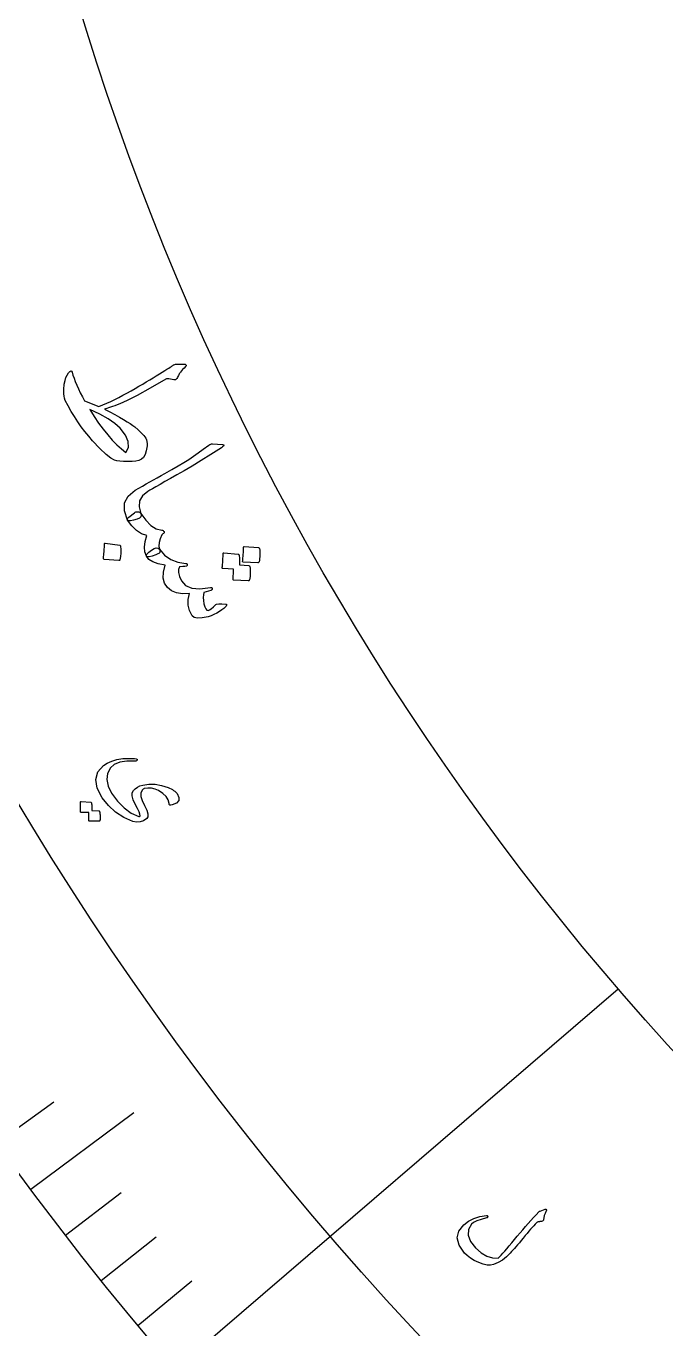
# Model space of a CAD drawing. Header units: millimetres. Extents: x -83 to 83, y -82 to 91.
# Drawn here: x -44.76 to -33.91, y -35.61 to -13.52 of the extents above; entities that cross this region are included whole.
import ezdxf

# ---------------------------------------------------------------- set-up
doc = ezdxf.new("R2010")
doc.units = ezdxf.units.MM
for name, color, linetype in [('CUT_OUTER', 1, 'Continuous'), ('ENGRAVE', 7, 'Continuous'), ('ENGRAVE_FINE', 8, 'Continuous'), ('TEXT', 5, 'Continuous')]:
    doc.layers.add(name, color=color, linetype=linetype)

msp = doc.modelspace()

# ---------------------------------------------------------------- linework, layer by layer
at = {"layer": 'CUT_OUTER'}
msp.add_arc((0, 0), 82.5, 179.648438, 0, dxfattribs=at)
at = {"layer": 'ENGRAVE'}
for points in [[(-42.2326, -36.2974), (-34.7246, -29.8446)], [(-44.6771, -33.2424), (-42.9297, -31.9423)]]:
    msp.add_lwpolyline(points, dxfattribs=at)
for radius in [80.85, 80.85, 78.6844, 74.6625, 74.6625, 71.4862, 65.5875, 65.5875, 62.1225, 55.6875, 55.6875, 52.2225, 45.7875, 45.7875]:
    msp.add_circle((0, 0), radius, dxfattribs=at)
at = {"layer": 'ENGRAVE_FINE'}
for points in [[(-45.2535, -32.4533), (-44.2881, -31.761)], [(-44.0866, -34.0216), (-43.1461, -33.2958)], [(-43.4822, -34.7907), (-42.5546, -34.0485)], [(-42.8642, -35.5494), (-41.9497, -34.791)]]:
    msp.add_lwpolyline(points, dxfattribs=at)
at = {"layer": 'TEXT'}
for points in [[(-42.2255, -19.2573), (-42.1925, -19.2565), (-42.1632, -19.2558), (-42.1377, -19.2553), (-42.1159, -19.255), (-42.0981, -19.2549), (-42.0845, -19.2548), (-42.0751, -19.2548), (-42.0699, -19.2548), (-42.0625, -19.2564), (-42.0562, -19.2597), (-42.0511, -19.2646), (-42.0471, -19.2712), (-42.0454, -19.2773), (-42.0461, -19.2834), (-42.0491, -19.2894), (-42.0544, -19.2954), (-42.0809, -19.3231), (-42.1041, -19.348), (-42.124, -19.3698), (-42.1407, -19.3887), (-42.1475, -19.3982), (-42.1545, -19.4089), (-42.1618, -19.4205), (-42.1694, -19.4333), (-42.1772, -19.4473), (-42.1851, -19.4626), (-42.1932, -19.4793), (-42.2014, -19.4974), (-42.2117, -19.5112), (-42.2241, -19.5199), (-42.2384, -19.5235), (-42.2546, -19.522), (-42.3398, -19.5043), (-42.353, -19.5027), (-42.3656, -19.5034), (-42.3774, -19.5064), (-42.3886, -19.5118), (-42.6568, -19.6647), (-42.8759, -19.7847), (-43.046, -19.8716), (-43.1672, -19.9253), (-43.2134, -19.9434), (-43.2557, -19.9596), (-43.294, -19.9737), (-43.3285, -19.9859), (-43.3593, -19.9961), (-43.3865, -20.0045), (-43.4101, -20.0111), (-43.4301, -20.0158), (-43.337, -20.0649), (-43.2522, -20.1109), (-43.1756, -20.1537), (-43.1072, -20.1935), (-43.047, -20.2302), (-42.9949, -20.2634), (-42.9509, -20.2932), (-42.915, -20.3197), (-42.8566, -20.3694), (-42.8064, -20.418), (-42.7644, -20.4654), (-42.7306, -20.5116), (-42.7169, -20.5381), (-42.7086, -20.5687), (-42.7056, -20.6035), (-42.708, -20.6423), (-42.7219, -20.7239), (-42.7419, -20.7885), (-42.7683, -20.8361), (-42.8009, -20.8667), (-42.8442, -20.8868), (-42.8972, -20.9004), (-42.96, -20.9075), (-43.0326, -20.908), (-43.1058, -20.9047), (-43.1681, -20.899), (-43.2195, -20.8911), (-43.2599, -20.881), (-43.32, -20.8491), (-43.4019, -20.7839), (-43.5054, -20.685), (-43.6303, -20.5523), (-43.6965, -20.4765), (-43.7605, -20.3978), (-43.8221, -20.3162), (-43.8814, -20.2316), (-43.9384, -20.1445), (-43.993, -20.0553), (-44.0453, -19.964), (-44.0951, -19.8706), (-44.104, -19.8322), (-44.1107, -19.795), (-44.1154, -19.759), (-44.1179, -19.7243), (-44.1185, -19.6904), (-44.1173, -19.6571), (-44.1143, -19.6243), (-44.1095, -19.5921), (-44.0971, -19.534), (-44.0813, -19.4832), (-44.0623, -19.44), (-44.0399, -19.4041), (-44.0186, -19.3805), (-44.0014, -19.3702), (-43.9882, -19.3733), (-43.9791, -19.3896), (-43.9635, -19.4403), (-43.9448, -19.494), (-43.9229, -19.5507), (-43.8979, -19.6105), (-43.8697, -19.6733), (-43.8383, -19.739), (-43.8038, -19.8078), (-43.766, -19.8795), (-43.5238, -19.9726), (-43.456, -19.9453), (-43.3883, -19.9162), (-43.3206, -19.8854), (-43.2529, -19.8529), (-43.1849, -19.8187), (-43.1166, -19.7831), (-43.0477, -19.7459), (-42.9785, -19.7071), (-42.9102, -19.6681), (-42.8445, -19.6298), (-42.7812, -19.5923), (-42.7205, -19.5556), (-42.662, -19.52), (-42.6055, -19.4856), (-42.5508, -19.4525), (-42.498, -19.4207), (-42.4492, -19.3912), (-42.4064, -19.3649), (-42.3695, -19.342), (-42.3386, -19.3224), (-42.3136, -19.306), (-42.2942, -19.2928), (-42.2804, -19.2827), (-42.2724, -19.2757), (-42.2627, -19.2693), (-42.2516, -19.264), (-42.2392, -19.2601), (-42.2255, -19.2573)], [(-43.1641, -20.3419), (-43.2506, -20.2632), (-43.3654, -20.1839), (-43.5082, -20.1037), (-43.6793, -20.0223), (-43.6045, -20.1433), (-43.5288, -20.2557), (-43.4522, -20.3597), (-43.3748, -20.4552), (-43.297, -20.5422), (-43.2193, -20.6208), (-43.1418, -20.6908), (-43.0644, -20.7525), (-43.0234, -20.6657), (-43.0264, -20.5685), (-43.0733, -20.4607), (-43.1641, -20.3419)], [(-41.4278, -20.6189), (-41.418, -20.6199), (-41.4108, -20.6218), (-41.4063, -20.6246), (-41.4044, -20.6284), (-41.4048, -20.6358), (-41.4121, -20.6458), (-41.4262, -20.6586), (-41.4472, -20.674), (-41.624, -20.7872), (-41.7884, -20.8899), (-41.9405, -20.9821), (-42.0803, -21.0636), (-42.2009, -21.1314), (-42.3089, -21.1923), (-42.4043, -21.2464), (-42.4871, -21.2936), (-42.5574, -21.3338), (-42.6152, -21.3668), (-42.6607, -21.3926), (-42.6938, -21.4113), (-42.7841, -21.4844), (-42.834, -21.571), (-42.8433, -21.6712), (-42.8119, -21.7848), (-42.8047, -21.8173), (-42.8128, -21.8445), (-42.8361, -21.8664), (-42.8747, -21.8832), (-42.9395, -21.9014), (-42.988, -21.9101), (-43.0201, -21.9093), (-43.036, -21.8989), (-43.0909, -21.7435), (-43.0878, -21.6073), (-43.027, -21.4907), (-42.9088, -21.3936), (-42.8473, -21.357), (-42.7855, -21.3208), (-42.7232, -21.285), (-42.6606, -21.2496), (-42.5976, -21.2144), (-42.5344, -21.1793), (-42.4709, -21.1444), (-42.4072, -21.1095), (-42.2856, -21.0431), (-42.1773, -20.9812), (-42.0822, -20.9235), (-42.0004, -20.8702), (-41.9229, -20.8167), (-41.8408, -20.7588), (-41.7541, -20.6964), (-41.6628, -20.6295), (-41.6459, -20.6183), (-41.6293, -20.6106), (-41.6128, -20.6065), (-41.5966, -20.6058)], [(-42.4965, -22.3937), (-42.4925, -22.4168), (-42.4915, -22.4347), (-42.4936, -22.4476), (-42.4988, -22.4553), (-42.5089, -22.463), (-42.5222, -22.4708), (-42.5386, -22.4787), (-42.5581, -22.4866), (-42.6226, -22.5085), (-42.6709, -22.5199), (-42.7031, -22.5207), (-42.719, -22.5109), (-42.7451, -22.4385), (-42.7522, -22.3561), (-42.7402, -22.264), (-42.7091, -22.1621), (-42.8031, -22.1291), (-42.889, -22.0742), (-42.9667, -21.9975), (-43.036, -21.8989), (-43.0395, -21.8862), (-43.0372, -21.8734), (-43.0291, -21.8604), (-43.0153, -21.8472), (-42.9208, -21.774), (-42.9102, -21.7658), (-42.8972, -21.7604), (-42.8815, -21.7576), (-42.8634, -21.7574), (-42.848, -21.76), (-42.8342, -21.7655), (-42.8222, -21.7738), (-42.8119, -21.7848), (-42.7287, -21.9017), (-42.6418, -21.988), (-42.5516, -22.044), (-42.458, -22.0696), (-42.4458, -22.0719), (-42.4354, -22.0768), (-42.4268, -22.0842), (-42.4201, -22.0941), (-42.4164, -22.1046), (-42.4169, -22.1137), (-42.4217, -22.1215), (-42.4307, -22.128), (-42.4399, -22.1332), (-42.4474, -22.1383), (-42.4534, -22.1434), (-42.4579, -22.1485), (-42.4861, -22.2164), (-42.5019, -22.2799), (-42.5054, -22.339), (-42.4965, -22.3937)], [(-43.1709, -22.3216), (-43.1662, -22.3232), (-43.162, -22.3266), (-43.1585, -22.332), (-43.1555, -22.3393), (-43.1496, -22.3985), (-43.1494, -22.4571), (-43.155, -22.5152), (-43.1663, -22.5727), (-43.1692, -22.5792), (-43.1733, -22.5836), (-43.1785, -22.5857), (-43.1848, -22.5856), (-43.4352, -22.5647), (-43.442, -22.5626), (-43.4461, -22.5574), (-43.4474, -22.5492), (-43.4459, -22.538), (-43.4447, -22.5282), (-43.4431, -22.5131), (-43.4411, -22.4926), (-43.4388, -22.4666), (-43.4363, -22.4349), (-43.4338, -22.3972), (-43.4312, -22.3535), (-43.4285, -22.3037), (-43.4274, -22.2967), (-43.4249, -22.2923), (-43.4212, -22.2903), (-43.4162, -22.291)], [(-41.3695, -23.3226), (-41.3629, -23.3259), (-41.3606, -23.3328), (-41.3627, -23.3433), (-41.3691, -23.3575), (-41.3828, -23.3766), (-41.4056, -23.3981), (-41.4374, -23.4219), (-41.4784, -23.448), (-41.526, -23.4759), (-41.5743, -23.4998), (-41.6233, -23.5197), (-41.6729, -23.5355), (-41.7747, -23.5571), (-41.8538, -23.5618), (-41.9103, -23.5496), (-41.9442, -23.5207), (-41.9875, -23.4315), (-42.0096, -23.339), (-42.0105, -23.2433), (-41.9903, -23.1445), (-42.1061, -23.1482), (-42.2068, -23.1321), (-42.2923, -23.0962), (-42.3626, -23.0405), (-42.4106, -22.9681), (-42.4332, -22.8807), (-42.4303, -22.7785), (-42.4018, -22.6617), (-42.5168, -22.6409), (-42.6081, -22.6087), (-42.6755, -22.5654), (-42.719, -22.5109), (-42.7187, -22.4952), (-42.7043, -22.4729), (-42.6761, -22.4441), (-42.6339, -22.4087), (-42.5889, -22.3803), (-42.551, -22.3683), (-42.5202, -22.3728), (-42.4965, -22.3937), (-42.4102, -22.4946), (-42.3069, -22.568), (-42.1867, -22.6138), (-42.0499, -22.632), (-42.0424, -22.6329), (-42.0364, -22.635), (-42.0317, -22.6382), (-42.0283, -22.6426), (-42.0258, -22.6487), (-42.0248, -22.6549), (-42.0254, -22.6612), (-42.0276, -22.6675), (-42.0395, -22.677), (-42.0649, -22.6837), (-42.1036, -22.6877), (-42.1557, -22.6889), (-42.1725, -22.7332), (-42.1728, -22.7881), (-42.1566, -22.8537), (-42.1238, -22.9298), (-42.0556, -23.0099), (-41.951, -23.055), (-41.8101, -23.065), (-41.6331, -23.0399), (-41.6241, -23.0384), (-41.6169, -23.0388), (-41.6115, -23.041), (-41.6079, -23.045), (-41.6047, -23.0522), (-41.6033, -23.0591), (-41.6035, -23.0658), (-41.6055, -23.0723), (-41.6099, -23.0787), (-41.615, -23.084), (-41.6208, -23.088), (-41.6273, -23.0907), (-41.7434, -23.1232), (-41.753, -23.1658), (-41.7562, -23.2126), (-41.7531, -23.2634), (-41.7436, -23.3184), (-41.7291, -23.369), (-41.7123, -23.4043), (-41.6933, -23.4243), (-41.672, -23.429), (-41.6481, -23.4209), (-41.6186, -23.4013), (-41.5836, -23.3703), (-41.543, -23.3277), (-41.5277, -23.3225), (-41.4937, -23.3199), (-41.441, -23.32), (-41.3695, -23.3226)], [(-40.9818, -22.67), (-40.9771, -22.6714), (-40.973, -22.6745), (-40.9694, -22.6796), (-40.9663, -22.6865), (-40.9623, -22.7151), (-40.9595, -22.7434), (-40.9581, -22.7716), (-40.958, -22.7994), (-40.9592, -22.8273), (-40.9619, -22.8554), (-40.9661, -22.8838), (-40.9717, -22.9124), (-40.9747, -22.9189), (-40.9791, -22.9236), (-40.985, -22.9263), (-40.9923, -22.9271), (-41.2422, -22.915), (-41.2464, -22.9132), (-41.249, -22.9085), (-41.25, -22.901), (-41.2494, -22.8906), (-41.2488, -22.8837), (-41.248, -22.8729), (-41.247, -22.8582), (-41.2457, -22.8396), (-41.2443, -22.8173), (-41.2429, -22.7912), (-41.2416, -22.7615), (-41.2403, -22.728), (-41.4239, -22.7188), (-41.4296, -22.7164), (-41.4329, -22.7111), (-41.4338, -22.7029), (-41.4323, -22.6919), (-41.4311, -22.6824), (-41.4297, -22.6676), (-41.4279, -22.6475), (-41.4258, -22.6222), (-41.4236, -22.5913), (-41.4214, -22.5545), (-41.4191, -22.5119), (-41.4168, -22.4634), (-41.4152, -22.4576), (-41.4124, -22.4539), (-41.4085, -22.4524), (-41.4034, -22.453), (-41.1623, -22.4751), (-41.1576, -22.4765), (-41.1534, -22.4797), (-41.1499, -22.4848), (-41.1468, -22.4917), (-41.144, -22.512), (-41.1418, -22.5323), (-41.14, -22.5528), (-41.1388, -22.5734), (-41.1383, -22.594), (-41.1389, -22.6145), (-41.1404, -22.6351), (-41.143, -22.6556)], [(-40.8181, -22.3648), (-40.8134, -22.3661), (-40.8093, -22.3693), (-40.8057, -22.3743), (-40.8028, -22.3812), (-40.7989, -22.4097), (-40.7963, -22.4379), (-40.7951, -22.4659), (-40.7952, -22.4936), (-40.7966, -22.5213), (-40.7995, -22.5493), (-40.8039, -22.5775), (-40.8097, -22.606), (-40.813, -22.6141), (-40.8173, -22.6196), (-40.8227, -22.6226), (-40.829, -22.623), (-41.0784, -22.6106), (-41.0841, -22.6083), (-41.0874, -22.603), (-41.0883, -22.5949), (-41.0868, -22.5839), (-41.0856, -22.5745), (-41.0841, -22.5598), (-41.0823, -22.5398), (-41.0802, -22.5146), (-41.0779, -22.4839), (-41.0756, -22.4473), (-41.0733, -22.4049), (-41.0709, -22.3567), (-41.0698, -22.3499), (-41.0675, -22.3455), (-41.0638, -22.3435), (-41.0588, -22.3439)], [(-42.334, -26.7036), (-42.349, -26.642), (-42.384, -26.5848), (-42.4389, -26.5319), (-42.5139, -26.4833), (-42.5717, -26.4587), (-42.6309, -26.445), (-42.6916, -26.4422), (-42.7536, -26.4503), (-42.7647, -26.4541), (-42.7749, -26.4602), (-42.7843, -26.4685), (-42.7929, -26.479), (-42.8111, -26.5251), (-42.8104, -26.5832), (-42.7907, -26.6532), (-42.752, -26.7351), (-42.7128, -26.8154), (-42.693, -26.8791), (-42.6925, -26.9264), (-42.7115, -26.9572), (-42.7681, -26.9949), (-42.8265, -27.0158), (-42.8867, -27.0198), (-42.9488, -27.0068), (-43.1035, -26.9384), (-43.2417, -26.8483), (-43.3635, -26.7367), (-43.4685, -26.6037), (-43.5534, -26.4403), (-43.5779, -26.2946), (-43.5423, -26.1669), (-43.4467, -26.0574), (-43.3829, -26.0162), (-43.3066, -25.9832), (-43.2176, -25.9585), (-43.1162, -25.9419), (-43.0866, -25.9395), (-43.0577, -25.9379), (-43.0294, -25.9371), (-43.0017, -25.9371), (-42.9744, -25.9378), (-42.9475, -25.9394), (-42.9208, -25.9419), (-42.8945, -25.9452), (-42.8826, -25.9482), (-42.8755, -25.9532), (-42.8733, -25.96), (-42.8759, -25.9687), (-42.8813, -25.9759), (-42.8881, -25.9809), (-42.8962, -25.9838), (-42.9056, -25.9844), (-43.0508, -25.9828), (-43.1696, -26.0013), (-43.262, -26.0402), (-43.3277, -26.0998), (-43.3778, -26.1944), (-43.3913, -26.2973), (-43.3679, -26.4083), (-43.3078, -26.5274), (-43.2071, -26.6656), (-43.097, -26.7778), (-42.9775, -26.8639), (-42.849, -26.9241), (-42.8397, -26.9267), (-42.8327, -26.9255), (-42.8281, -26.9206), (-42.8259, -26.9118), (-42.8291, -26.884), (-42.8436, -26.8416), (-42.8695, -26.7844), (-42.9067, -26.7125), (-42.9415, -26.6375), (-42.9584, -26.5743), (-42.9576, -26.523), (-42.9389, -26.4836), (-42.9081, -26.4517), (-42.8714, -26.4254), (-42.8286, -26.4049), (-42.78, -26.3899), (-42.6758, -26.3744), (-42.5698, -26.3765), (-42.462, -26.3959), (-42.3522, -26.4327), (-42.3249, -26.4436), (-42.2998, -26.4551), (-42.2771, -26.4672), (-42.2568, -26.4799), (-42.2387, -26.4932), (-42.2229, -26.5067), (-42.2094, -26.5206), (-42.1981, -26.5348), (-42.1662, -26.598), (-42.1694, -26.6511), (-42.2078, -26.6943), (-42.2815, -26.7274), (-42.3043, -26.7317), (-42.3207, -26.7291), (-42.3306, -26.7198), (-42.334, -26.7036)], [(-43.524, -26.8266), (-43.5208, -26.8274), (-43.5179, -26.8295), (-43.5152, -26.8329), (-43.5129, -26.8376), (-43.5089, -26.8571), (-43.5059, -26.8764), (-43.5037, -26.8956), (-43.5025, -26.9147), (-43.5021, -26.9338), (-43.5028, -26.9531), (-43.5044, -26.9726), (-43.507, -26.9923), (-43.5087, -26.9968), (-43.5115, -27.0001), (-43.5153, -27.0021), (-43.5202, -27.0028), (-43.6887, -26.9997), (-43.6916, -26.9985), (-43.6935, -26.9954), (-43.6945, -26.9903), (-43.6945, -26.9831), (-43.6938, -26.9778), (-43.6933, -26.9696), (-43.6932, -26.9584), (-43.6933, -26.9444), (-43.6936, -26.9272), (-43.6942, -26.9069), (-43.6949, -26.8834), (-43.6959, -26.8566), (-43.8274, -26.8524), (-43.832, -26.8513), (-43.835, -26.8481), (-43.8362, -26.8427), (-43.8358, -26.8352), (-43.8354, -26.8287), (-43.835, -26.8186), (-43.8347, -26.8048), (-43.8344, -26.7875), (-43.8342, -26.7663), (-43.8343, -26.7411), (-43.8347, -26.7119), (-43.8353, -26.6787), (-43.8344, -26.6747), (-43.8327, -26.6722), (-43.8301, -26.671), (-43.8267, -26.6713), (-43.6621, -26.68), (-43.6589, -26.6808), (-43.656, -26.6829), (-43.6534, -26.6863), (-43.651, -26.691), (-43.6471, -26.7072), (-43.644, -26.7234), (-43.6419, -26.7396), (-43.6408, -26.7559), (-43.6404, -26.7721), (-43.6409, -26.7882), (-43.642, -26.8043), (-43.6439, -26.8202)], [(-35.9632, -33.5795), (-35.9568, -33.578), (-35.951, -33.5782), (-35.9458, -33.5802), (-35.9412, -33.584), (-35.9379, -33.589), (-35.9368, -33.5948), (-35.9378, -33.6014), (-35.941, -33.6088), (-35.9606, -33.6504), (-35.9751, -33.6888), (-35.9846, -33.7242), (-35.989, -33.7564), (-35.9915, -33.767), (-35.998, -33.7754), (-36.0084, -33.7816), (-36.0229, -33.7856), (-36.0306, -33.7868), (-36.038, -33.7879), (-36.0451, -33.789), (-36.0518, -33.7902), (-36.0582, -33.7912), (-36.064, -33.7922), (-36.0694, -33.7929), (-36.0742, -33.7936), (-36.0828, -33.795), (-36.0914, -33.7984), (-36.1001, -33.8037), (-36.1089, -33.811), (-36.1309, -33.8346), (-36.1546, -33.8607), (-36.1799, -33.8893), (-36.2069, -33.9203), (-36.2355, -33.9538), (-36.266, -33.9897), (-36.2983, -34.0278), (-36.3324, -34.0683), (-36.3659, -34.1093), (-36.3976, -34.1476), (-36.4276, -34.1831), (-36.4558, -34.2158), (-36.4823, -34.246), (-36.5071, -34.2738), (-36.5302, -34.2992), (-36.5515, -34.3222), (-36.6173, -34.3873), (-36.6864, -34.4418), (-36.7588, -34.4856), (-36.8346, -34.5187), (-36.8865, -34.5302), (-36.9459, -34.5286), (-37.0129, -34.5136), (-37.0874, -34.4854), (-37.1615, -34.4485), (-37.2261, -34.409), (-37.2811, -34.3671), (-37.3266, -34.3227), (-37.418, -34.191), (-37.4506, -34.067), (-37.4248, -33.9511), (-37.3406, -33.8432), (-37.2607, -33.7817), (-37.1701, -33.7351), (-37.069, -33.7032), (-36.9574, -33.686), (-36.9501, -33.6858), (-36.9443, -33.6872), (-36.9398, -33.6902), (-36.9367, -33.6948), (-36.9345, -33.7005), (-36.9337, -33.7057), (-36.9343, -33.7104), (-36.9364, -33.7145), (-36.9403, -33.7197), (-36.945, -33.7237), (-36.9505, -33.7265), (-36.9568, -33.7281), (-37.047, -33.7527), (-37.1192, -33.7787), (-37.1734, -33.8062), (-37.2096, -33.8351), (-37.2622, -33.9251), (-37.2682, -34.0218), (-37.2273, -34.125), (-37.1394, -34.2345), (-37.0437, -34.318), (-36.9476, -34.3752), (-36.8512, -34.406), (-36.7547, -34.4105), (-36.7319, -34.3872), (-36.7059, -34.3594), (-36.6765, -34.3271), (-36.6439, -34.2903), (-36.608, -34.2488), (-36.5688, -34.2025), (-36.5263, -34.1514), (-36.4805, -34.0955), (-36.4326, -34.0384), (-36.3853, -33.9825), (-36.3385, -33.9278), (-36.2922, -33.8741), (-36.2463, -33.8217), (-36.2008, -33.7707), (-36.1557, -33.7209), (-36.1109, -33.6724), (-36.0696, -33.6239), (-36.0641, -33.6192), (-36.0584, -33.6154), (-36.0527, -33.6123), (-36.0468, -33.6101)]]:
    msp.add_lwpolyline(points, close=True, dxfattribs=at)

doc.saveas('drawing.dxf')
